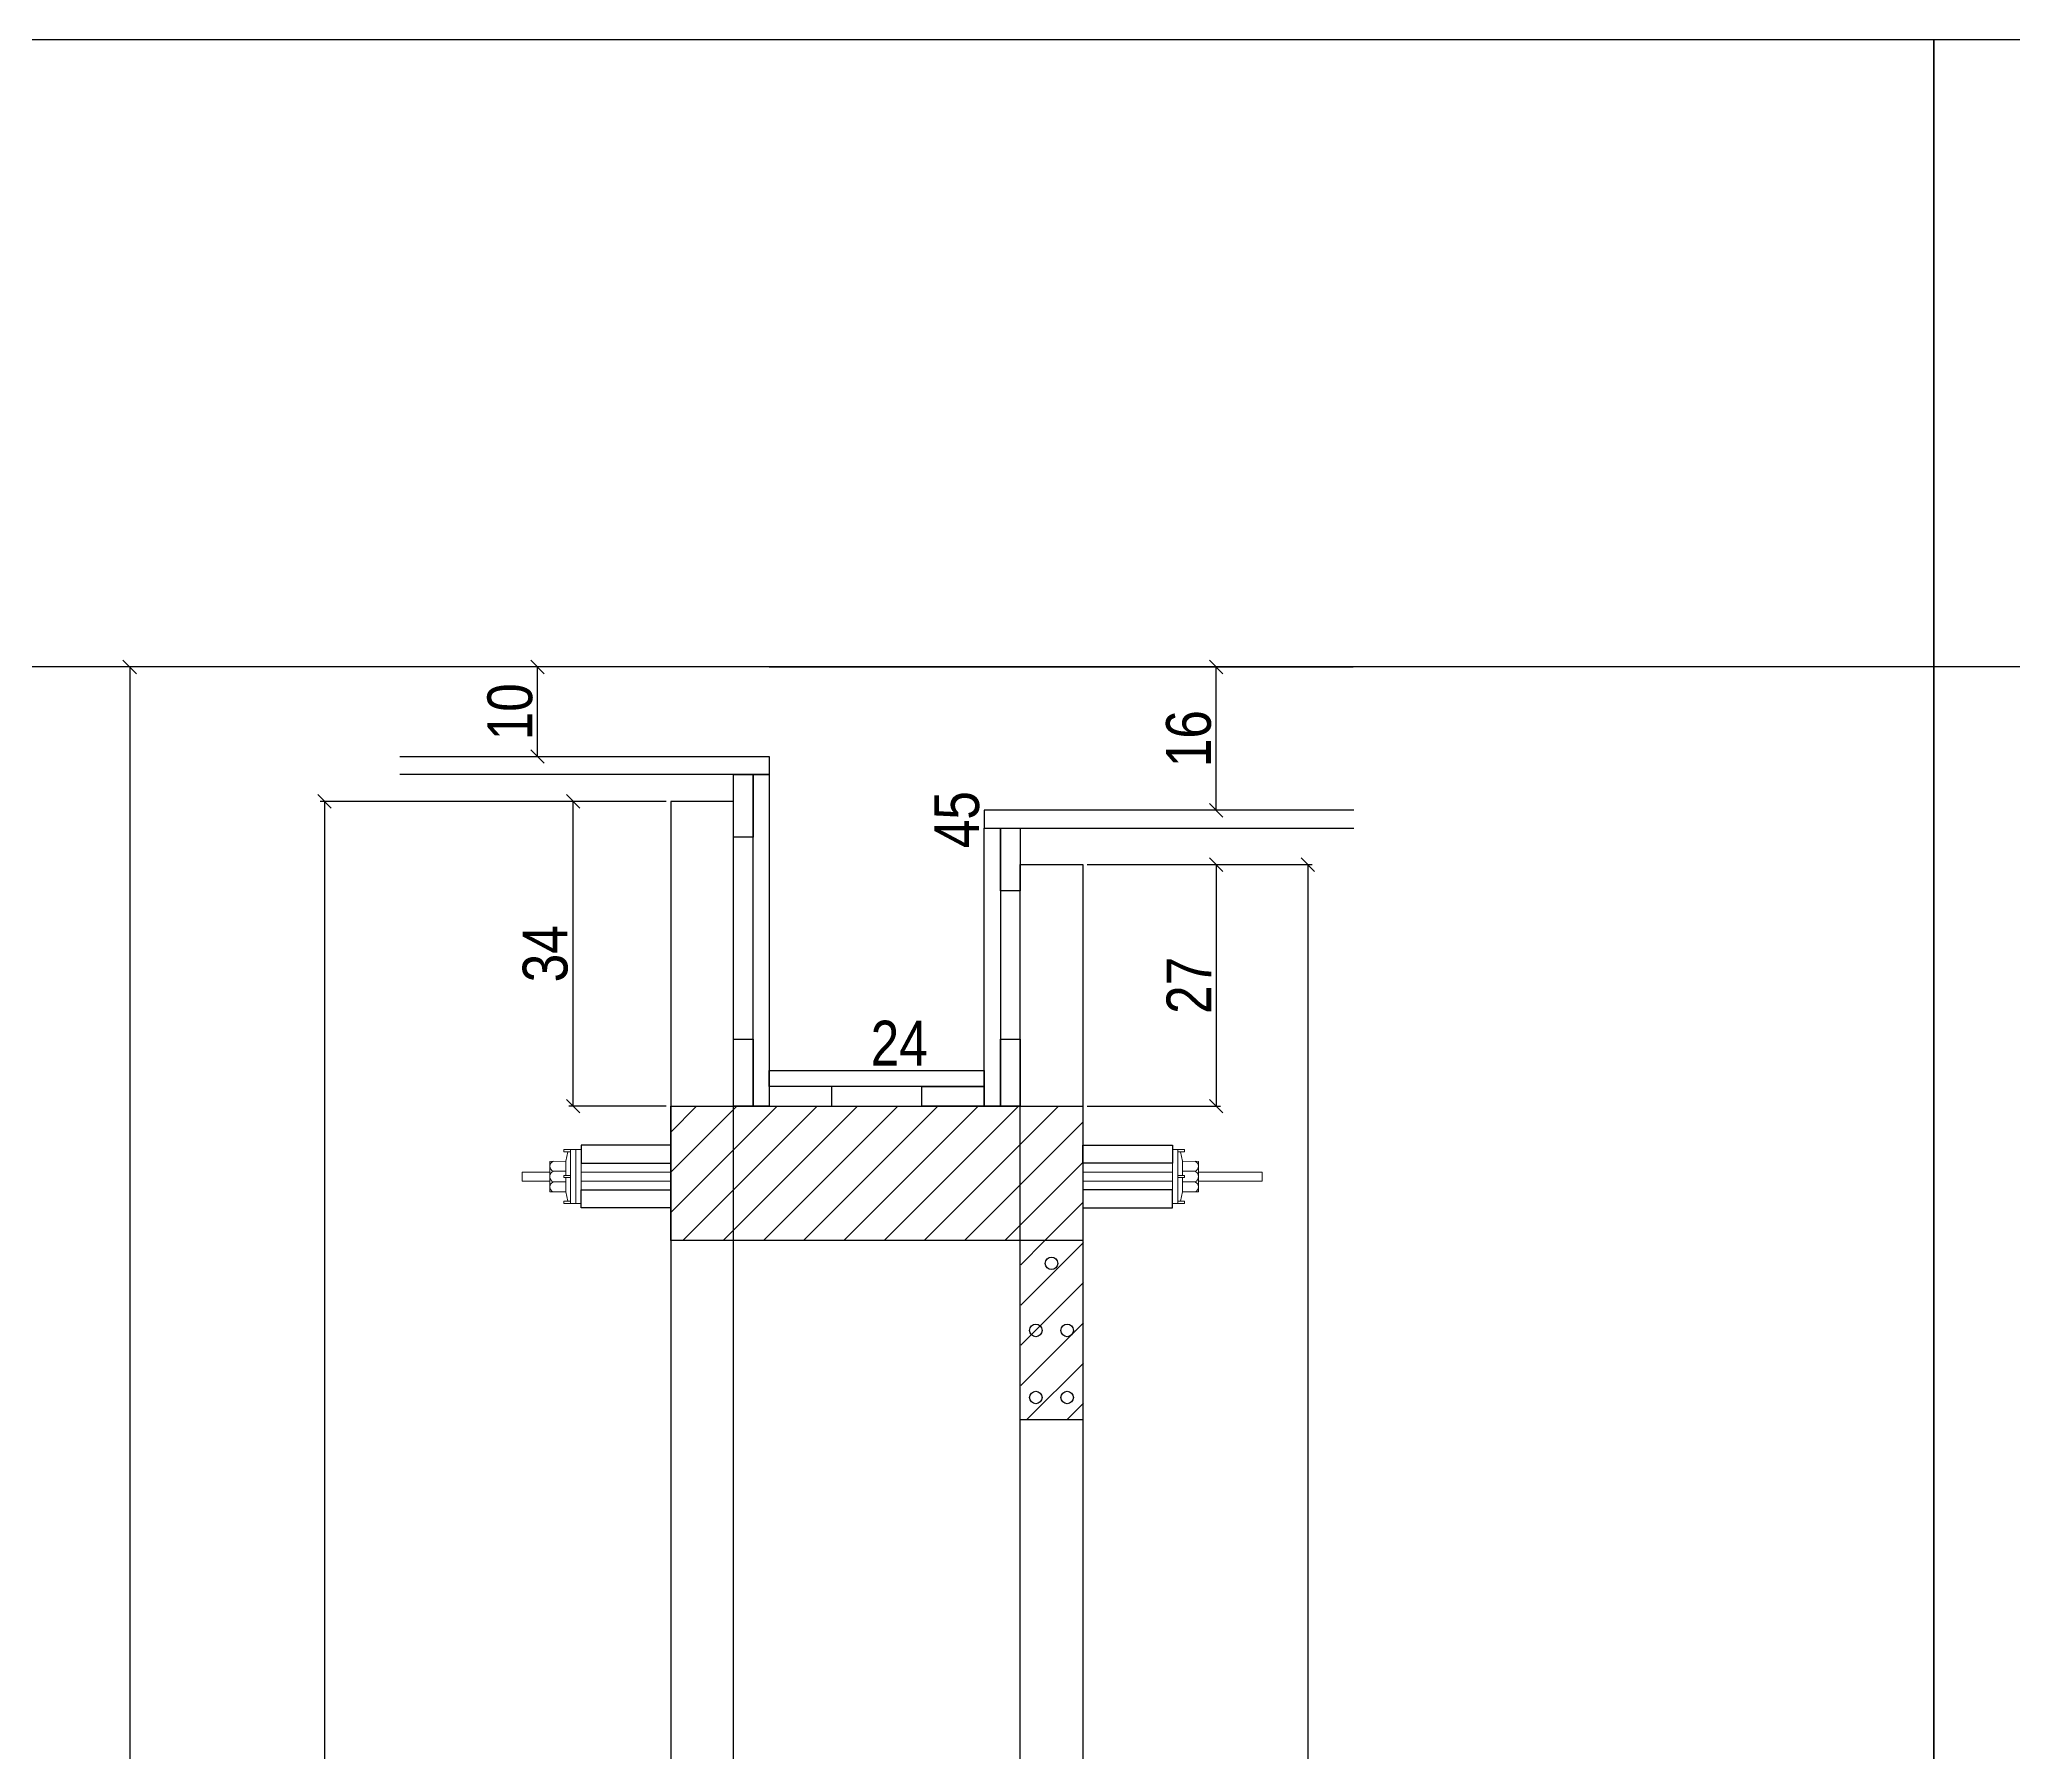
# Model space of a CAD drawing. Extents: x 17311 to 161354, y 153625 to 211469.
# Drawn here: x 18630.8 to 19071.3, y 205877.3 to 206259.5 of the extents above; entities that cross this region are included whole.
import ezdxf

# ---------------------------------------------------------------- set-up
doc = ezdxf.new("R2010")
doc.units = 0
doc.layers.get('0').update_dxf_attribs({"linetype": 'CONTINUOUS'})
doc.layers.get('DEFPOINTS').update_dxf_attribs({"linetype": 'CONTINUOUS'})
for name, color, linetype in [('8', 111, 'CONTINUOUS'), ('COTA', 241, 'CONTINUOUS'), ('detalhes', 4, 'CONTINUOUS'), ('TIRAS REESCORAMENTO', 252, 'CONTINUOUS')]:
    doc.layers.add(name, color=color, linetype=linetype)
doc.layers.add('BARRA_ANCORAGEM', color=1, linetype='CONTINUOUS', lineweight=15)
doc.styles.add('COTA TECNICA 2X', font='techl___.ttf', dxfattribs={"height": 10})
doc.dimstyles.new('SECAO', dxfattribs={"dimscale": 0.333333, "dimtxt": 5, "dimasz": 9, "dimexe": 3, "dimexo": 3, "dimgap": 3, "dimtad": 1, "dimdec": 1, "dimlfac": 0.5, "dimzin": 12, "dimdsep": 46, "dimtxsty": 'COTA TECNICA 2X', "dimblk1": 'OBLIQUE', "dimblk2": 'OBLIQUE', "dimsah": 1, "dimcen": 0.9, "dimclrd": 4, "dimclre": 4, "dimclrt": 240, "dimadec": 1, "dimazin": 3, "dimtfac": 1, "dimtdec": 1, "dimtmove": 0, "dimatfit": 3, "dimfxl": 1, "dimtolj": 1, "dimtzin": 12, "dimarcsym": 0})

# ---------------------------------------------------------------- blocks, each defined once
blk = doc.blocks.new('_Oblique')
at = {"color": 0, "linetype": 'ByBlock', "lineweight": -2}
blk.add_line((-0.5, -0.5), (0.5, 0.5), dxfattribs=at)
blk = doc.blocks.new('*D3152')
at = {"layer": 'DEFPOINTS', "color": 0, "transparency": 16777216}
for p in [(18771.74, 206089.37), (18694.45, 205527.28), (18771.74, 205527.28)]:
    blk.add_point(p, dxfattribs=at)
at = {"layer": 'detalhes', "color": 4, "lineweight": -2, "transparency": 16777216}
for p, q in [((18770.74, 206089.37), (18693.45, 206089.37)), ((18694.45, 206089.37), (18694.45, 205527.28)), ((18770.74, 205527.28), (18693.45, 205527.28))]:
    blk.add_line(p, q, dxfattribs=at)
at = {"layer": 'detalhes', "color": 4, "lineweight": -2, "transparency": 16777216, "xscale": 3, "yscale": 3, "zscale": 3}
for p, rotation in [((18694.45, 206089.37), 90), ((18694.45, 205527.28), 270)]:
    blk.add_blockref('_Oblique', p, dxfattribs=dict(at, rotation=rotation))
at = {"layer": 'detalhes', "color": 240, "transparency": 16777216, "insert": (18688.35, 205808.33), "char_height": 10, "attachment_point": 5, "rotation": 90, "style": 'COTA TECNICA 2X'}
blk.add_mtext('\\A1;281', dxfattribs=at)
blk = doc.blocks.new('*D3158')
at = {"layer": 'DEFPOINTS', "color": 0, "transparency": 16777216}
for p in [(18749.97, 206089.37), (18771.74, 206089.37), (18771.74, 206021.32)]:
    blk.add_point(p, dxfattribs=at)
at = {"layer": 'detalhes', "color": 4, "lineweight": -2, "transparency": 16777216}
for p, q in [((18770.74, 206089.37), (18748.97, 206089.37)), ((18749.97, 206021.32), (18749.97, 206089.37)), ((18770.74, 206021.32), (18748.97, 206021.32))]:
    blk.add_line(p, q, dxfattribs=at)
at = {"layer": 'detalhes', "color": 4, "lineweight": -2, "transparency": 16777216, "xscale": 3, "yscale": 3, "zscale": 3}
for p, rotation in [((18749.97, 206089.37), 90), ((18749.97, 206021.32), 270)]:
    blk.add_blockref('_Oblique', p, dxfattribs=dict(at, rotation=rotation))
at = {"layer": 'detalhes', "color": 240, "transparency": 16777216, "insert": (18743.75, 206055.35), "char_height": 10, "attachment_point": 5, "rotation": 90, "style": 'COTA TECNICA 2X'}
blk.add_mtext('\\A1;34', dxfattribs=at)
blk = doc.blocks.new('*D3159')
at = {"layer": 'DEFPOINTS', "color": 0, "transparency": 16777216}
for p in [(18863.74, 206075.25), (18863.74, 206021.32), (18893.49, 206021.32)]:
    blk.add_point(p, dxfattribs=at)
at = {"layer": 'detalhes', "color": 4, "lineweight": -2, "transparency": 16777216}
for p, q in [((18864.74, 206075.25), (18894.49, 206075.25)), ((18893.49, 206075.25), (18893.49, 206021.32)), ((18864.74, 206021.32), (18894.49, 206021.32))]:
    blk.add_line(p, q, dxfattribs=at)
at = {"layer": 'detalhes', "color": 4, "lineweight": -2, "transparency": 16777216, "xscale": 3, "yscale": 3, "zscale": 3}
for p, rotation in [((18893.49, 206075.25), 90), ((18893.49, 206021.32), 270)]:
    blk.add_blockref('_Oblique', p, dxfattribs=dict(at, rotation=rotation))
at = {"layer": 'detalhes', "color": 240, "transparency": 16777216, "insert": (18887.42, 206048.29), "char_height": 10, "attachment_point": 5, "rotation": 90, "style": 'COTA TECNICA 2X'}
blk.add_mtext('\\A1;27', dxfattribs=at)
blk = doc.blocks.new('*D3139')
at = {"layer": 'DEFPOINTS', "color": 0, "transparency": 16777216}
for p in [(18785.74, 206119.37), (18650.94, 205507.28), (18771.74, 205507.28)]:
    blk.add_point(p, dxfattribs=at)
at = {"layer": 'detalhes', "color": 4, "lineweight": -2, "transparency": 16777216}
for p, q in [((18784.74, 206119.37), (18649.94, 206119.37)), ((18650.94, 206119.37), (18650.94, 205507.28)), ((18770.74, 205507.28), (18649.94, 205507.28))]:
    blk.add_line(p, q, dxfattribs=at)
at = {"layer": 'detalhes', "color": 4, "lineweight": -2, "transparency": 16777216, "xscale": 3, "yscale": 3, "zscale": 3}
for p, rotation in [((18650.94, 206119.37), 90), ((18650.94, 205507.28), 270)]:
    blk.add_blockref('_Oblique', p, dxfattribs=dict(at, rotation=rotation))
at = {"layer": 'detalhes', "color": 240, "transparency": 16777216, "insert": (18644.72, 205813.33), "char_height": 10, "attachment_point": 5, "rotation": 90, "style": 'COTA TECNICA 2X'}
blk.add_mtext('\\A1;306', dxfattribs=at)
blk = doc.blocks.new('*D3141')
at = {"layer": 'DEFPOINTS', "color": 0, "transparency": 16777216}
for p in [(18808.78, 206119.37), (18841.74, 206119.37), (18808.78, 206029.32)]:
    blk.add_point(p, dxfattribs=at)
at = {"layer": 'detalhes', "color": 240, "transparency": 16777216, "insert": (18835.63, 206085.29), "char_height": 10, "attachment_point": 5, "rotation": 90, "style": 'COTA TECNICA 2X'}
blk.add_mtext('\\A1;45', dxfattribs=at)
blk = doc.blocks.new('*D3142')
at = {"layer": 'DEFPOINTS', "color": 0, "transparency": 16777216}
for p in [(18793.74, 206029.32), (18841.74, 206029.32), (18841.74, 206029.32)]:
    blk.add_point(p, dxfattribs=at)
at = {"layer": 'detalhes', "color": 240, "transparency": 16777216, "insert": (18822.74, 206035.4), "char_height": 10, "attachment_point": 5, "style": 'COTA TECNICA 2X'}
blk.add_mtext('\\A1;24', dxfattribs=at)
blk = doc.blocks.new('*D3145')
at = {"layer": 'DEFPOINTS', "color": 0, "transparency": 16777216}
for p in [(18893.49, 206119.37), (18893.49, 206119.37), (18893.49, 206087.37)]:
    blk.add_point(p, dxfattribs=at)
at = {"layer": 'detalhes', "color": 4, "lineweight": -2, "transparency": 16777216}
for p, q in [((18893.49, 206087.37), (18893.49, 206119.37)), ((18894.49, 206119.37), (18894.49, 206119.37)), ((18894.49, 206087.37), (18894.49, 206087.37))]:
    blk.add_line(p, q, dxfattribs=at)
at = {"layer": 'detalhes', "color": 4, "lineweight": -2, "transparency": 16777216, "xscale": 3, "yscale": 3, "zscale": 3}
for p, rotation in [((18893.49, 206119.37), 90), ((18893.49, 206087.37), 270)]:
    blk.add_blockref('_Oblique', p, dxfattribs=dict(at, rotation=rotation))
at = {"layer": 'detalhes', "color": 240, "transparency": 16777216, "insert": (18887.39, 206103.37), "char_height": 10, "attachment_point": 5, "rotation": 90, "style": 'COTA TECNICA 2X'}
blk.add_mtext('\\A1;16', dxfattribs=at)
blk = doc.blocks.new('*D3146')
at = {"layer": 'DEFPOINTS', "color": 0, "transparency": 16777216}
for p in [(18864.74, 206075.25), (18864.74, 205527.28), (18913.96, 205527.28)]:
    blk.add_point(p, dxfattribs=at)
at = {"layer": 'detalhes', "color": 4, "lineweight": -2, "transparency": 16777216}
for p, q in [((18865.74, 206075.25), (18914.96, 206075.25)), ((18913.96, 206075.25), (18913.96, 205527.28)), ((18865.74, 205527.28), (18914.96, 205527.28))]:
    blk.add_line(p, q, dxfattribs=at)
at = {"layer": 'detalhes', "color": 4, "lineweight": -2, "transparency": 16777216, "xscale": 3, "yscale": 3, "zscale": 3}
for p, rotation in [((18913.96, 206075.25), 90), ((18913.96, 205527.28), 270)]:
    blk.add_blockref('_Oblique', p, dxfattribs=dict(at, rotation=rotation))
at = {"layer": 'detalhes', "color": 240, "transparency": 16777216, "insert": (18907.89, 205831.26), "char_height": 10, "attachment_point": 5, "rotation": 90, "style": 'COTA TECNICA 2X'}
blk.add_mtext('\\A1;274', dxfattribs=at)
blk = doc.blocks.new('*D3151')
at = {"layer": 'DEFPOINTS', "color": 0, "transparency": 16777216}
for p in [(18741.98, 206119.37), (18741.98, 206119.37), (18741.98, 206099.37)]:
    blk.add_point(p, dxfattribs=at)
at = {"layer": 'detalhes', "color": 4, "lineweight": -2, "transparency": 16777216}
blk.add_line((18741.98, 206099.37), (18741.98, 206119.37), dxfattribs=at)
at = {"layer": 'detalhes', "color": 4, "lineweight": -2, "transparency": 16777216, "xscale": 3, "yscale": 3, "zscale": 3}
for p, rotation in [((18741.98, 206119.37), 90), ((18741.98, 206099.37), 270)]:
    blk.add_blockref('_Oblique', p, dxfattribs=dict(at, rotation=rotation))
at = {"layer": 'detalhes', "color": 240, "transparency": 16777216, "insert": (18735.88, 206109.37), "char_height": 10, "attachment_point": 5, "rotation": 90, "style": 'COTA TECNICA 2X'}
blk.add_mtext('\\A1;10', dxfattribs=at)
blk = doc.blocks.new('A$C51C4441F')
at = {"layer": 'BARRA_ANCORAGEM'}
for p, q in [((-2.25, 3.4), (-1.79, 5.5)), ((-2.25, 3.4), (-5.81, 3.39)), ((-5.81, 3.39), (-5.81, -3.39)), ((-2.25, 1.2), (-5.02, 1.2)), ((-2.25, 3.4), (-2.25, 3.4)), ((-2.25, 3.4), (-2.25, 0.25)), ((-2.25, -3.4), (-5.81, -3.39)), ((-2.25, -1.2), (-5.02, -1.2)), ((-2.25, -0.25), (-2.25, -3.4)), ((-2.25, -3.4), (-1.79, -5.5))]:
    blk.add_line(p, q, dxfattribs=at)
for points in [[(-2.7, 6), (-1.2, 6), (-1.2, 5.5), (-2.7, 5.5)], [(-1.2, -6), (0, -6), (0, 6), (-1.2, 6)], [(-2.7, 0.25), (-1.2, 0.25), (-1.2, -0.25), (-2.7, -0.25)], [(-2.7, -6), (-1.2, -6), (-1.2, -5.5), (-2.7, -5.5)]]:
    blk.add_lwpolyline(points, close=True, dxfattribs=at)
for centre, radius, start, end in [((-4.66, 2.3), 1.15, 107.7845, 252.2718), ((-4.52, 0), 1.3, 112.648, 247.4083), ((-4.66, -2.3), 1.15, 107.7845, 252.2718)]:
    blk.add_arc(centre, radius, start, end, dxfattribs=at)

msp = doc.modelspace()

# ---------------------------------------------------------------- hatches: boundary and pattern name
at = {"layer": 'COTA'}
h = msp.add_hatch(dxfattribs=at)
h.set_pattern_fill('ANSI31', color=256, scale=2, style=0)
h.set_pattern_definition([(45, (4e-12, 220.9964), (-4.49012806, 4.49012806), [])])
h.paths.add_polyline_path([(18771.74, 206021.32), (18771.74, 206020.62), (18771.74, 205990.62), (18771.74, 205991.32)])
h.paths.add_polyline_path([(18785.74, 206021.32), (18771.74, 206021.32), (18771.74, 205991.32), (18785.74, 205991.32)])
h.paths.add_polyline_path([(18849.74, 206021.32), (18785.74, 206021.32), (18785.74, 205991.32), (18849.74, 205991.32)])
h.paths.add_polyline_path([(18863.74, 206021.32), (18849.74, 206021.32), (18849.74, 205991.32), (18863.74, 205991.32)])
h = msp.add_hatch(dxfattribs=at)
h.set_pattern_fill('ANSI31', color=256, scale=2, style=0)
h.set_pattern_definition([(45, (-4809.99, 7731.914), (-4.49012806, 4.49012806), [])])
h.paths.add_polyline_path([(18849.86, 205951.3), (18863.86, 205951.3), (18863.86, 205991.24), (18849.86, 205991.24)])

# ---------------------------------------------------------------- linework, layer by layer
msp.add_line((18863.74, 205951.3), (18849.74, 205951.3))
at = {"linetype": 'Continuous'}
for points in [[(18771.74, 205527.28), (18785.74, 205527.28), (18785.74, 206089.37), (18771.74, 206089.37)], [(18863.74, 205527.28), (18849.74, 205527.28), (18849.74, 206075.25), (18863.74, 206075.25)], [(18863.74, 205991.32), (18771.74, 205991.32), (18771.74, 206021.32), (18863.74, 206021.32)]]:
    msp.add_lwpolyline(points, close=True, dxfattribs=at)
for centre in [(18856.74, 205986.24), (18853.24, 205971.27), (18860.24, 205971.27), (18853.24, 205956.3), (18860.24, 205956.3)]:
    msp.add_circle(centre, 1.4)
at = {"layer": '8', "color": 5, "linetype": 'Continuous'}
for points in [[(19053.72, 205294.67), (18456.91, 205294.67), (18456.91, 206259.46), (19053.72, 206259.46)], [(19650.53, 205294.67), (19053.72, 205294.67), (19053.72, 206259.46), (19650.53, 206259.46)]]:
    msp.add_lwpolyline(points, close=True, dxfattribs=at)
at = {"layer": 'BARRA_ANCORAGEM'}
for points in [[(18750.54, 206011.62), (18751.74, 206011.62), (18751.74, 205999.62), (18750.54, 205999.62)], [(18884.94, 206011.62), (18883.74, 206011.62), (18883.74, 205999.62), (18884.94, 205999.62)], [(18738.54, 206004.62), (18744.72, 206004.62), (18744.72, 206006.62), (18738.54, 206006.62)], [(18751.74, 206004.62), (18771.74, 206004.62), (18771.74, 206006.62), (18751.74, 206006.62)], [(18883.74, 206004.62), (18863.74, 206004.62), (18863.74, 206006.62), (18883.74, 206006.62)], [(18889.55, 206004.62), (18903.74, 206004.62), (18903.74, 206006.62), (18889.55, 206006.62)]]:
    msp.add_lwpolyline(points, close=True, dxfattribs=at)
at = {"layer": 'TIRAS REESCORAMENTO', "linetype": 'ByBlock'}
for p, q in [((22634.59, 206119.37), (17860.1, 206119.37)), ((18793.74, 206119.37), (18924.08, 206119.37)), ((18841.74, 206083.37), (18924.22, 206083.37))]:
    msp.add_line(p, q, dxfattribs=at)
for points in [[(18711.26, 206099.37), (18793.74, 206099.37), (18793.74, 206095.37), (18711.26, 206095.37)], [(18793.74, 206021.32), (18790.14, 206021.32), (18790.14, 206095.37), (18793.74, 206095.37), (18793.74, 206021.32)], [(18924.22, 206087.37), (18841.74, 206087.37), (18841.74, 206083.37), (18924.22, 206083.37)], [(18845.34, 206021.32), (18841.74, 206021.32), (18841.74, 206083.37), (18845.34, 206083.37), (18845.34, 206021.32)]]:
    msp.add_lwpolyline(points, dxfattribs=at)
for points in [[(18785.74, 206095.37), (18790.14, 206095.37), (18790.14, 206081.37), (18785.74, 206081.37)], [(18845.34, 206083.37), (18849.74, 206083.37), (18849.74, 206069.37), (18845.34, 206069.37)], [(18785.74, 206036.32), (18790.14, 206036.32), (18790.14, 206021.32), (18785.74, 206021.32)], [(18845.34, 206036.32), (18849.74, 206036.32), (18849.74, 206021.32), (18845.34, 206021.32)], [(18841.74, 206025.72), (18793.74, 206025.72), (18793.74, 206029.32), (18841.74, 206029.32)], [(18807.7, 206021.32), (18807.7, 206025.72), (18793.74, 206025.72), (18793.74, 206021.32)], [(18827.77, 206021.32), (18827.77, 206025.72), (18841.74, 206025.72), (18841.74, 206021.32)], [(18751.74, 206008.62), (18771.74, 206008.62), (18771.74, 206012.62), (18751.74, 206012.62)], [(18883.74, 206008.62), (18863.74, 206008.62), (18863.74, 206012.62), (18883.74, 206012.62)], [(18751.74, 206002.62), (18771.74, 206002.62), (18771.74, 205998.62), (18751.74, 205998.62)], [(18883.74, 206002.62), (18863.74, 206002.62), (18863.74, 205998.62), (18883.74, 205998.62)]]:
    msp.add_lwpolyline(points, close=True, dxfattribs=at)

# ---------------------------------------------------------------- block references
at = {"layer": 'BARRA_ANCORAGEM', "xscale": -1, "rotation": 180}
msp.add_blockref('A$C51C4441F', (18750.54, 206005.62), dxfattribs=at)
at = {"layer": 'BARRA_ANCORAGEM', "xscale": -1}
msp.add_blockref('A$C51C4441F', (18883.74, 206005.62), dxfattribs=at)

# ---------------------------------------------------------------- dimensions: what is measured, and where the dimension line sits
at = {"layer": 'detalhes', "color": 3}
for base, p1, p2, picture, middle in [((18650.94, 205507.28), (18785.74, 206119.37), (18771.74, 205507.28), '*D3139', (18644.72, 205813.33)), ((18741.98, 206119.37), (18741.98, 206099.37), (18741.98, 206119.37), '*D3151', (18735.88, 206109.37)), ((18893.49, 206119.37), (18893.49, 206087.37), (18893.49, 206119.37), '*D3145', (18887.39, 206103.37)), ((18694.45, 205527.28), (18771.74, 206089.37), (18771.74, 205527.28), '*D3152', (18688.35, 205808.33)), ((18749.97, 206089.37), (18771.74, 206021.32), (18771.74, 206089.37), '*D3158', (18743.75, 206055.35)), ((18893.49, 206021.32), (18863.74, 206075.25), (18863.74, 206021.32), '*D3159', (18887.42, 206048.29))]:
    dim = msp.add_linear_dim(base=base, p1=p1, p2=p2, angle=90, dimstyle='SECAO', dxfattribs=at)
    dim.commit()
    dim.dimension.update_dxf_attribs({"geometry": picture, "text_midpoint": middle})
dim = msp.add_linear_dim(base=(18841.74, 206119.37), p1=(18808.78, 206029.32), p2=(18808.78, 206119.37), angle=90, dimstyle='SECAO', override={"dimse1": 1, "dimse2": 1, "dimsd1": 1, "dimsd2": 1}, dxfattribs=at)
dim.commit()
dim.dimension.update_dxf_attribs({"geometry": '*D3141', "text_midpoint": (18841.74, 206085.29), "dimtype": 160})
dim = msp.add_linear_dim(base=(18913.96, 205527.28), p1=(18864.74, 206075.25), p2=(18864.74, 205527.28), angle=90, dimstyle='SECAO', dxfattribs=at)
dim.commit()
dim.dimension.update_dxf_attribs({"geometry": '*D3146', "text_midpoint": (18913.96, 205831.26), "dimtype": 160})
dim = msp.add_linear_dim(base=(18841.74, 206029.32), p1=(18793.74, 206029.32), p2=(18841.74, 206029.32), dimstyle='SECAO', override={"dimse1": 1, "dimse2": 1, "dimsd1": 1, "dimsd2": 1}, dxfattribs=at)
dim.commit()
dim.dimension.update_dxf_attribs({"geometry": '*D3142', "text_midpoint": (18822.74, 206029.32), "dimtype": 160})

doc.saveas('drawing.dxf')
